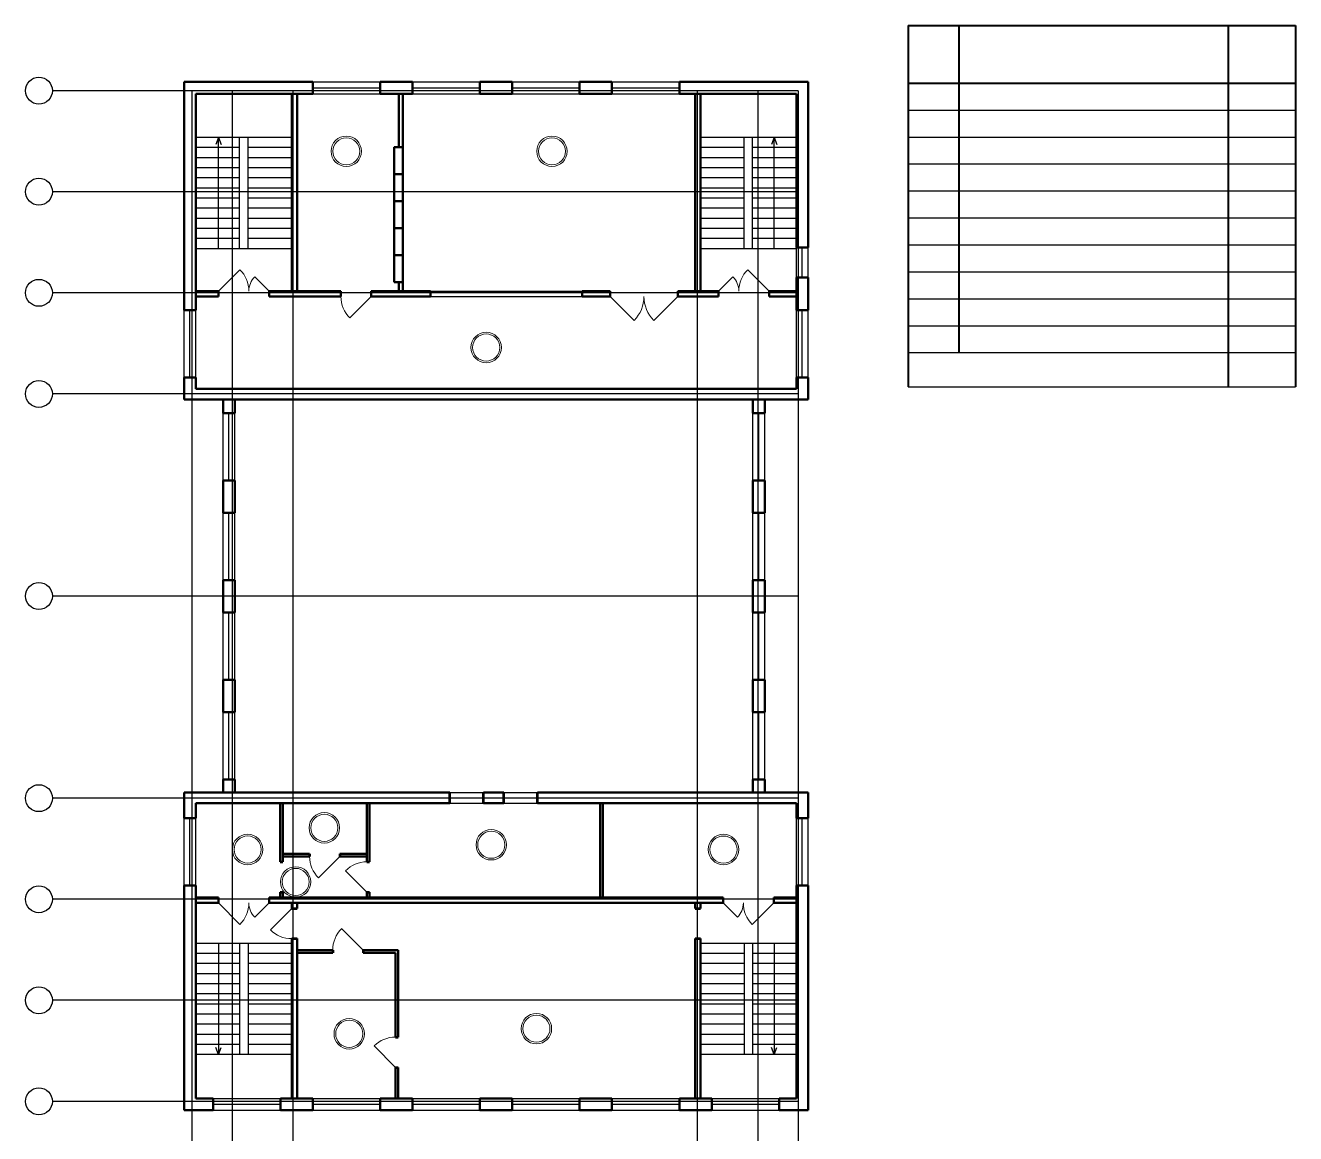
# Model space of a CAD drawing. Header units: metres. Extents: x 0.2 to 41.7, y 0.2 to 55.8.
# Drawn here: x 3.43 to 41.14, y 22.9 to 55.8 of the extents above; entities that cross this region are included whole.
import ezdxf

# ---------------------------------------------------------------- set-up
doc = ezdxf.new("R2010")
doc.units = ezdxf.units.M
doc.linetypes.add('ACAD_ISO04W100', pattern=[30, 24, -3, 0, -3])
doc.layers.add('Двери', color=250, linetype='Continuous', lineweight=5)
doc.layers.add('Стены', color=7, linetype='Continuous', lineweight=50)
for name, color, linetype in [('Окна', 127, 'Continuous'), ('Оси', 30, 'Continuous'), ('Осн надпись', 7, 'Continuous'), ('размеры оси', 163, 'Continuous')]:
    doc.layers.add(name, color=color, linetype=linetype)

msp = doc.modelspace()

# ---------------------------------------------------------------- linework, layer by layer
at = {"color": 0, "linetype": 'ByBlock', "lineweight": 40}
for p, q in [((29.64, 55.796), (41.14, 55.796)), ((29.64, 55.796), (29.64, 45.068)), ((31.14, 55.796), (31.14, 46.084)), ((39.14, 55.796), (39.14, 45.068)), ((41.14, 55.796), (41.14, 45.068)), ((29.64, 54.084), (41.14, 54.084))]:
    msp.add_line(p, q, dxfattribs=at)
at = {"color": 0, "linetype": 'ByBlock', "lineweight": -2}
for p, q in [((29.64, 53.284), (41.14, 53.284)), ((29.64, 52.484), (41.14, 52.484)), ((29.64, 51.684), (41.14, 51.684)), ((29.64, 50.884), (41.14, 50.884)), ((29.64, 50.084), (41.14, 50.084)), ((29.64, 49.284), (41.14, 49.284)), ((29.64, 48.484), (41.14, 48.484)), ((29.64, 47.684), (41.14, 47.684)), ((29.64, 46.884), (41.14, 46.884)), ((29.64, 46.084), (41.14, 46.084))]:
    msp.add_line(p, q, dxfattribs=at)
for p, q in [((11.341, 52.469), (8.491, 52.469)), ((9.168, 52.469), (9.09, 52.261)), ((9.168, 49.169), (9.168, 52.469)), ((9.168, 52.469), (9.246, 52.261)), ((9.791, 49.169), (9.791, 52.469)), ((10.041, 49.169), (10.041, 52.469)), ((26.321, 52.469), (23.471, 52.469)), ((24.771, 49.169), (24.771, 52.469)), ((25.021, 49.169), (25.021, 52.469)), ((25.661, 52.469), (25.584, 52.261)), ((25.661, 49.169), (25.661, 52.469)), ((25.661, 52.469), (25.739, 52.261)), ((9.791, 52.169), (8.491, 52.169)), ((11.341, 52.169), (10.041, 52.169)), ((24.771, 52.169), (23.471, 52.169)), ((26.321, 52.169), (25.021, 52.169)), ((9.791, 51.869), (8.491, 51.869)), ((11.341, 51.869), (10.041, 51.869)), ((24.771, 51.869), (23.471, 51.869)), ((26.321, 51.869), (25.021, 51.869)), ((9.791, 51.569), (8.491, 51.569)), ((11.341, 51.569), (10.041, 51.569)), ((24.771, 51.569), (23.471, 51.569)), ((26.321, 51.569), (25.021, 51.569)), ((9.791, 51.269), (8.491, 51.269)), ((9.791, 50.969), (8.491, 50.969)), ((11.341, 51.269), (10.041, 51.269)), ((11.341, 50.969), (10.041, 50.969)), ((24.771, 51.269), (23.471, 51.269)), ((24.771, 50.969), (23.471, 50.969)), ((26.321, 51.269), (25.021, 51.269)), ((26.321, 50.969), (25.021, 50.969)), ((9.791, 50.669), (8.491, 50.669)), ((11.341, 50.669), (10.041, 50.669)), ((24.771, 50.669), (23.471, 50.669)), ((26.321, 50.669), (25.021, 50.669)), ((9.791, 50.369), (8.491, 50.369)), ((11.341, 50.369), (10.041, 50.369)), ((24.771, 50.369), (23.471, 50.369)), ((26.321, 50.369), (25.021, 50.369)), ((9.791, 50.069), (8.491, 50.069)), ((11.341, 50.069), (10.041, 50.069)), ((24.771, 50.069), (23.471, 50.069)), ((26.321, 50.069), (25.021, 50.069)), ((9.791, 49.769), (8.491, 49.769)), ((9.791, 49.469), (8.491, 49.469)), ((11.341, 49.769), (10.041, 49.769)), ((11.341, 49.469), (10.041, 49.469)), ((24.771, 49.769), (23.471, 49.769)), ((24.771, 49.469), (23.471, 49.469)), ((26.321, 49.769), (25.021, 49.769)), ((26.321, 49.469), (25.021, 49.469)), ((11.341, 49.169), (8.491, 49.169)), ((26.321, 49.169), (23.471, 49.169)), ((11.341, 28.549), (8.491, 28.549)), ((9.168, 28.549), (9.168, 25.249)), ((9.791, 28.549), (9.791, 25.249)), ((10.041, 28.549), (10.041, 25.249)), ((26.321, 28.549), (23.471, 28.549)), ((24.771, 28.549), (24.771, 25.249)), ((25.021, 28.549), (25.021, 25.249)), ((25.661, 28.549), (25.661, 25.249)), ((9.791, 28.249), (8.491, 28.249)), ((9.791, 27.949), (8.491, 27.949)), ((11.341, 28.249), (10.041, 28.249)), ((11.341, 27.949), (10.041, 27.949)), ((24.771, 28.249), (23.471, 28.249)), ((24.771, 27.949), (23.471, 27.949)), ((26.321, 28.249), (25.021, 28.249)), ((26.321, 27.949), (25.021, 27.949)), ((9.791, 27.649), (8.491, 27.649)), ((11.341, 27.649), (10.041, 27.649)), ((24.771, 27.649), (23.471, 27.649)), ((26.321, 27.649), (25.021, 27.649)), ((9.791, 27.349), (8.491, 27.349)), ((11.341, 27.349), (10.041, 27.349)), ((24.771, 27.349), (23.471, 27.349)), ((26.321, 27.349), (25.021, 27.349)), ((9.791, 27.049), (8.491, 27.049)), ((11.341, 27.049), (10.041, 27.049)), ((24.771, 27.049), (23.471, 27.049)), ((26.321, 27.049), (25.021, 27.049)), ((9.791, 26.749), (8.491, 26.749)), ((9.791, 26.449), (8.491, 26.449)), ((11.341, 26.749), (10.041, 26.749)), ((11.341, 26.449), (10.041, 26.449)), ((24.771, 26.749), (23.471, 26.749)), ((24.771, 26.449), (23.471, 26.449)), ((26.321, 26.749), (25.021, 26.749)), ((26.321, 26.449), (25.021, 26.449)), ((9.791, 26.149), (8.491, 26.149)), ((11.341, 26.149), (10.041, 26.149)), ((24.771, 26.149), (23.471, 26.149)), ((26.321, 26.149), (25.021, 26.149)), ((9.791, 25.849), (8.491, 25.849)), ((11.341, 25.849), (10.041, 25.849)), ((24.771, 25.849), (23.471, 25.849)), ((26.321, 25.849), (25.021, 25.849)), ((9.791, 25.549), (8.491, 25.549)), ((9.168, 25.249), (9.09, 25.457)), ((9.168, 25.249), (9.246, 25.457)), ((11.341, 25.549), (10.041, 25.549)), ((24.771, 25.549), (23.471, 25.549)), ((26.321, 25.549), (25.021, 25.549)), ((25.661, 25.249), (25.584, 25.457)), ((25.661, 25.249), (25.739, 25.457)), ((11.341, 25.249), (8.491, 25.249)), ((26.321, 25.249), (23.471, 25.249))]:
    msp.add_line(p, q)
at = {"lineweight": 30}
for p, q in [((15.456, 47.909), (19.956, 47.909)), ((15.456, 47.749), (19.956, 47.749)), ((16.031, 33.029), (17.031, 33.029)), ((16.031, 32.869), (17.031, 32.869)), ((17.631, 33.029), (18.631, 33.029)), ((17.631, 32.869), (18.631, 32.869)), ((16.031, 32.709), (17.031, 32.709)), ((17.631, 32.709), (18.631, 32.709))]:
    msp.add_line(p, q, dxfattribs=at)
at = {"lineweight": 53}
for p, q in [((16.031, 32.709), (16.031, 33.029)), ((17.031, 32.709), (17.031, 33.029)), ((17.631, 32.709), (17.631, 33.029)), ((18.631, 32.709), (18.631, 33.029)), ((10.991, 30.969), (11.071, 30.969)), ((11.871, 31.209), (11.871, 31.129)), ((12.771, 31.209), (12.771, 31.129)), ((13.571, 30.969), (13.651, 30.969)), ((10.991, 30.069), (11.071, 30.069)), ((13.571, 30.069), (13.651, 30.069)), ((11.341, 29.589), (11.501, 29.589)), ((23.311, 29.589), (23.471, 29.589)), ((11.341, 28.689), (11.501, 28.689)), ((23.311, 28.689), (23.471, 28.689)), ((12.556, 28.349), (12.556, 28.269)), ((13.456, 28.349), (13.456, 28.269)), ((14.421, 25.769), (14.501, 25.769)), ((14.421, 24.869), (14.501, 24.869))]:
    msp.add_line(p, q, dxfattribs=at)
at = {"color": 40}
msp.add_line((17.631, 32.859), (17.031, 32.859), dxfattribs=at)
at = {"color": 7, "linetype": 'Continuous', "lineweight": 13}
for centre, radius in [((12.958, 52.06), 0.452), ((12.958, 52.06), 0.402), ((19.064, 52.06), 0.452), ((19.064, 52.06), 0.402), ((17.112, 46.236), 0.452), ((17.112, 46.236), 0.402), ((12.306, 31.979), 0.452), ((12.306, 31.979), 0.402), ((10.029, 31.336), 0.452), ((10.029, 31.336), 0.402), ((17.262, 31.476), 0.452), ((17.262, 31.476), 0.402), ((24.156, 31.334), 0.452), ((24.156, 31.334), 0.402), ((11.454, 30.373), 0.452), ((11.454, 30.373), 0.402), ((18.603, 26.017), 0.452), ((18.603, 26.017), 0.402), ((13.046, 25.865), 0.452), ((13.046, 25.865), 0.402)]:
    msp.add_circle(centre, radius, dxfattribs=at)
at = {"layer": 'Двери'}
for p, q in [((9.166, 47.909), (9.803, 48.546)), ((10.666, 47.909), (10.242, 48.333)), ((24.011, 47.909), (24.436, 48.333)), ((25.511, 47.909), (24.875, 48.546)), ((13.701, 47.749), (13.065, 47.113)), ((20.796, 47.749), (21.503, 47.042)), ((22.796, 47.749), (22.089, 47.042)), ((8.371, 32.079), (8.371, 32.709)), ((12.771, 31.129), (12.135, 30.493)), ((13.571, 30.069), (12.935, 30.706)), ((9.166, 29.749), (9.803, 29.113)), ((10.666, 29.749), (10.242, 29.325)), ((11.341, 29.589), (10.705, 28.953)), ((24.146, 29.749), (24.571, 29.325)), ((25.646, 29.749), (25.01, 29.113)), ((13.456, 28.349), (12.82, 28.986)), ((14.421, 24.869), (13.785, 25.506))]:
    msp.add_line(p, q, dxfattribs=at)
for centre, radius, start, end in [((9.166, 47.909), 0.9, 0, 45), ((10.666, 47.909), 0.6, 135, 180), ((24.011, 47.909), 0.6, 0, 45), ((25.511, 47.909), 0.9, 135, 180), ((13.701, 47.749), 0.9, 180, 225), ((20.796, 47.749), 1, 315, 0), ((22.796, 47.749), 1, 180, 225), ((12.771, 31.129), 0.9, 180, 225), ((13.571, 30.069), 0.9, 90, 135), ((9.166, 29.749), 0.9, 315, 0), ((10.666, 29.749), 0.6, 180, 225), ((24.146, 29.749), 0.6, 315, 0), ((25.646, 29.749), 0.9, 180, 225), ((11.341, 29.589), 0.9, 225, 270), ((13.456, 28.349), 0.9, 135, 180), ((14.421, 24.869), 0.9, 90, 135)]:
    msp.add_arc(centre, radius, start, end, dxfattribs=at)
at = {"layer": 'Окна'}
for p, q in [((11.966, 54.119), (13.966, 54.119)), ((11.966, 53.944), (13.966, 53.944)), ((14.926, 54.119), (16.926, 54.119)), ((14.926, 53.944), (16.926, 53.944)), ((17.886, 54.119), (19.886, 54.119)), ((17.886, 53.944), (19.886, 53.944)), ((20.846, 54.119), (22.846, 54.119)), ((20.846, 53.944), (22.846, 53.944)), ((11.966, 53.769), (13.966, 53.769)), ((14.926, 53.769), (16.926, 53.769)), ((17.886, 53.769), (19.886, 53.769)), ((20.846, 53.769), (22.846, 53.769)), ((26.321, 48.309), (26.321, 49.209)), ((26.496, 48.309), (26.496, 49.209)), ((26.671, 48.309), (26.671, 49.209)), ((8.141, 45.349), (8.141, 47.349)), ((8.316, 45.349), (8.316, 47.349)), ((8.491, 45.349), (8.491, 47.349)), ((26.321, 45.349), (26.321, 47.349)), ((26.496, 45.349), (26.496, 47.349)), ((26.671, 45.349), (26.671, 47.349)), ((9.301, 42.289), (9.301, 44.289)), ((9.476, 42.289), (9.476, 44.289)), ((9.651, 42.289), (9.651, 44.289)), ((25.031, 42.289), (25.031, 44.289)), ((25.206, 42.289), (25.206, 44.289)), ((25.381, 42.289), (25.381, 44.289)), ((9.301, 39.329), (9.301, 41.329)), ((9.476, 39.329), (9.476, 41.329)), ((9.651, 39.329), (9.651, 41.329)), ((25.031, 39.329), (25.031, 41.329)), ((25.206, 39.329), (25.206, 41.329)), ((25.381, 39.329), (25.381, 41.329)), ((9.301, 36.369), (9.301, 38.369)), ((9.476, 36.369), (9.476, 38.369)), ((9.651, 36.369), (9.651, 38.369)), ((25.031, 36.369), (25.031, 38.369)), ((25.206, 36.369), (25.206, 38.369)), ((25.381, 36.369), (25.381, 38.369)), ((9.301, 33.409), (9.301, 35.409)), ((9.476, 33.409), (9.476, 35.409)), ((9.651, 33.409), (9.651, 35.409)), ((25.031, 33.409), (25.031, 35.409)), ((25.206, 33.409), (25.206, 35.409)), ((25.381, 33.409), (25.381, 35.409)), ((8.141, 30.269), (8.141, 32.269)), ((8.316, 30.269), (8.316, 32.269)), ((8.491, 30.269), (8.491, 32.269)), ((26.321, 30.269), (26.321, 32.269)), ((26.496, 30.269), (26.496, 32.269)), ((26.671, 30.269), (26.671, 32.269)), ((9.006, 23.949), (11.006, 23.949)), ((9.006, 23.774), (11.006, 23.774)), ((11.966, 23.949), (13.966, 23.949)), ((11.966, 23.774), (13.966, 23.774)), ((14.926, 23.949), (16.926, 23.949)), ((14.926, 23.774), (16.926, 23.774)), ((17.886, 23.949), (19.886, 23.949)), ((17.886, 23.774), (19.886, 23.774)), ((20.846, 23.949), (22.846, 23.949)), ((20.846, 23.774), (22.846, 23.774)), ((23.806, 23.949), (25.806, 23.949)), ((23.806, 23.774), (25.806, 23.774)), ((9.006, 23.599), (11.006, 23.599)), ((11.966, 23.599), (13.966, 23.599)), ((14.926, 23.599), (16.926, 23.599)), ((17.886, 23.599), (19.886, 23.599)), ((20.846, 23.599), (22.846, 23.599)), ((23.806, 23.599), (25.806, 23.599))]:
    msp.add_line(p, q, dxfattribs=at)
at = {"layer": 'Оси', "linetype": 'ACAD_ISO04W100', "ltscale": 40}
for p, q in [((26.371, 53.859), (4.233, 53.859)), ((8.371, 53.859), (8.371, 18.919)), ((9.571, 53.859), (9.571, 18.919)), ((11.371, 53.859), (11.371, 18.919)), ((23.371, 53.859), (23.371, 18.919)), ((25.171, 53.859), (25.171, 18.919)), ((26.371, 53.859), (26.371, 18.919)), ((26.371, 50.859), (4.233, 50.859)), ((26.371, 47.859), (4.233, 47.859)), ((26.371, 44.859), (4.233, 44.859)), ((26.371, 38.859), (4.233, 38.859)), ((26.371, 32.859), (4.233, 32.859)), ((26.371, 29.859), (4.233, 29.859)), ((26.371, 26.859), (4.233, 26.859)), ((26.371, 23.859), (4.233, 23.859))]:
    msp.add_line(p, q, dxfattribs=at)
at = {"layer": 'Осн надпись', "ltscale": 40}
for centre in [(3.833, 53.859), (3.833, 50.859), (3.833, 47.859), (3.833, 44.859), (3.833, 38.859), (3.833, 32.859), (3.833, 29.859), (3.833, 26.859), (3.833, 23.859)]:
    msp.add_circle(centre, 0.4, dxfattribs=at)
at = {"layer": 'размеры оси', "color": 7, "lineweight": 30}
msp.add_line((29.64, 45.068), (41.14, 45.068), dxfattribs=at)
at = {"layer": 'Стены'}
for p, q in [((11.966, 54.119), (8.141, 54.119)), ((8.141, 47.349), (8.141, 54.119)), ((11.966, 54.119), (11.966, 53.769)), ((14.926, 54.119), (13.966, 54.119)), ((13.966, 54.119), (13.966, 53.769)), ((14.926, 54.119), (14.926, 53.769)), ((17.886, 54.119), (16.926, 54.119)), ((16.926, 54.119), (16.926, 53.769)), ((17.886, 54.119), (17.886, 53.769)), ((20.846, 54.119), (19.886, 54.119)), ((19.886, 54.119), (19.886, 53.769)), ((20.846, 54.119), (20.846, 53.769)), ((26.671, 54.119), (22.846, 54.119)), ((22.846, 54.119), (22.846, 53.769)), ((26.671, 54.119), (26.671, 49.209)), ((11.966, 53.769), (8.491, 53.769)), ((8.491, 47.349), (8.491, 53.769)), ((8.491, 49.619), (8.491, 53.769)), ((11.341, 47.909), (11.341, 53.769)), ((11.501, 47.909), (11.501, 53.769)), ((14.926, 53.769), (13.966, 53.769)), ((14.521, 52.179), (14.521, 53.769)), ((14.641, 47.909), (14.641, 53.769)), ((17.886, 53.769), (16.926, 53.769)), ((20.846, 53.769), (19.886, 53.769)), ((26.321, 53.769), (22.846, 53.769)), ((23.311, 47.909), (23.311, 53.769)), ((23.471, 47.909), (23.471, 53.769)), ((26.321, 53.769), (26.321, 49.619)), ((26.321, 49.209), (26.321, 53.769)), ((26.321, 49.209), (26.671, 49.209)), ((26.321, 47.349), (26.321, 48.309)), ((26.321, 48.309), (26.671, 48.309)), ((26.671, 48.309), (26.671, 47.349)), ((9.166, 47.909), (8.491, 47.909)), ((9.166, 47.909), (9.166, 47.749)), ((12.801, 47.909), (10.666, 47.909)), ((10.666, 47.909), (10.666, 47.749)), ((12.801, 47.909), (12.801, 47.749)), ((15.456, 47.909), (13.701, 47.909)), ((13.701, 47.909), (13.701, 47.749)), ((14.521, 47.909), (14.521, 48.179)), ((15.456, 47.909), (15.456, 47.749)), ((20.796, 47.909), (19.956, 47.909)), ((19.956, 47.909), (19.956, 47.749)), ((20.796, 47.909), (20.796, 47.749)), ((24.011, 47.909), (22.796, 47.909)), ((22.796, 47.909), (22.796, 47.749)), ((24.011, 47.909), (24.011, 47.749)), ((26.321, 47.909), (25.511, 47.909)), ((25.511, 47.909), (25.511, 47.749)), ((9.166, 47.749), (8.491, 47.749)), ((12.801, 47.749), (10.666, 47.749)), ((15.456, 47.749), (13.701, 47.749)), ((20.796, 47.749), (19.956, 47.749)), ((24.011, 47.749), (22.796, 47.749)), ((26.321, 47.749), (25.511, 47.749)), ((8.141, 47.349), (8.491, 47.349)), ((26.321, 47.349), (26.671, 47.349)), ((8.141, 44.689), (8.141, 45.349)), ((8.141, 45.349), (8.491, 45.349)), ((8.491, 45.009), (8.491, 45.349)), ((26.321, 45.009), (26.321, 45.349)), ((26.321, 45.349), (26.671, 45.349)), ((26.671, 45.349), (26.671, 44.689)), ((8.491, 45.009), (26.321, 45.009)), ((8.141, 44.689), (26.671, 44.689)), ((9.301, 44.289), (9.301, 44.689)), ((9.651, 44.289), (9.651, 44.689)), ((25.031, 44.289), (25.031, 44.689)), ((25.381, 44.289), (25.381, 44.689)), ((9.651, 44.289), (9.301, 44.289)), ((25.381, 44.289), (25.031, 44.289)), ((9.301, 41.329), (9.301, 42.289)), ((9.301, 42.289), (9.301, 41.329)), ((9.651, 42.289), (9.301, 42.289)), ((9.651, 41.329), (9.651, 42.289)), ((9.651, 42.289), (9.651, 41.329)), ((25.031, 41.329), (25.031, 42.289)), ((25.031, 42.289), (25.031, 41.329)), ((25.381, 42.289), (25.031, 42.289)), ((25.381, 41.329), (25.381, 42.289)), ((25.381, 42.289), (25.381, 41.329)), ((9.651, 41.329), (9.301, 41.329)), ((25.381, 41.329), (25.031, 41.329)), ((9.301, 38.369), (9.301, 39.329)), ((9.301, 39.329), (9.301, 38.369)), ((9.651, 39.329), (9.301, 39.329)), ((9.651, 38.369), (9.651, 39.329)), ((9.651, 39.329), (9.651, 38.369)), ((25.031, 38.369), (25.031, 39.329)), ((25.031, 39.329), (25.031, 38.369)), ((25.381, 39.329), (25.031, 39.329)), ((25.381, 38.369), (25.381, 39.329)), ((25.381, 39.329), (25.381, 38.369)), ((9.651, 38.369), (9.301, 38.369)), ((25.381, 38.369), (25.031, 38.369)), ((9.301, 35.409), (9.301, 36.369)), ((9.301, 36.369), (9.301, 35.409)), ((9.651, 36.369), (9.301, 36.369)), ((9.651, 35.409), (9.651, 36.369)), ((9.651, 36.369), (9.651, 35.409)), ((25.031, 35.409), (25.031, 36.369)), ((25.031, 36.369), (25.031, 35.409)), ((25.381, 36.369), (25.031, 36.369)), ((25.381, 35.409), (25.381, 36.369)), ((25.381, 36.369), (25.381, 35.409)), ((9.651, 35.409), (9.301, 35.409)), ((25.381, 35.409), (25.031, 35.409)), ((9.301, 33.029), (9.301, 33.409)), ((9.651, 33.409), (9.301, 33.409)), ((9.651, 33.029), (9.651, 33.409)), ((25.031, 33.029), (25.031, 33.409)), ((25.381, 33.409), (25.031, 33.409)), ((25.381, 33.029), (25.381, 33.409)), ((8.141, 33.029), (16.031, 33.029)), ((8.141, 33.029), (8.141, 32.269)), ((17.031, 33.029), (17.631, 33.029)), ((17.031, 33.029), (17.631, 33.029)), ((18.631, 33.029), (26.671, 33.029)), ((26.671, 32.269), (26.671, 33.029)), ((8.491, 32.709), (16.031, 32.709)), ((8.491, 32.709), (8.491, 32.269)), ((10.991, 32.709), (10.991, 30.969)), ((11.071, 32.709), (11.071, 30.969)), ((13.571, 32.709), (13.571, 30.969)), ((13.651, 32.709), (13.651, 30.969)), ((17.031, 32.709), (17.631, 32.709)), ((17.031, 32.709), (17.631, 32.709)), ((18.631, 32.709), (26.321, 32.709)), ((20.491, 32.709), (20.491, 29.909)), ((20.571, 32.709), (20.571, 29.909)), ((26.321, 32.709), (26.321, 32.269)), ((8.141, 32.269), (8.491, 32.269)), ((26.321, 32.269), (26.671, 32.269)), ((11.071, 31.209), (11.871, 31.209)), ((11.071, 31.129), (11.871, 31.129)), ((12.771, 31.209), (13.571, 31.209)), ((12.771, 31.129), (13.571, 31.129)), ((8.141, 30.269), (8.141, 23.599)), ((8.141, 30.269), (8.491, 30.269)), ((8.491, 30.269), (8.491, 23.949)), ((26.321, 30.269), (26.321, 23.949)), ((26.321, 30.269), (26.671, 30.269)), ((26.671, 23.599), (26.671, 30.269)), ((8.491, 29.909), (9.166, 29.909)), ((9.166, 29.749), (9.166, 29.909)), ((10.666, 29.909), (24.146, 29.909)), ((10.666, 29.749), (10.666, 29.909)), ((10.991, 30.069), (10.991, 29.909)), ((11.071, 30.069), (11.071, 29.909)), ((13.571, 30.069), (13.571, 29.909)), ((13.651, 30.069), (13.651, 29.909)), ((24.146, 29.749), (24.146, 29.909)), ((25.646, 29.909), (26.321, 29.909)), ((25.646, 29.749), (25.646, 29.909)), ((8.491, 29.749), (9.166, 29.749)), ((10.666, 29.749), (24.146, 29.749)), ((11.341, 29.749), (11.341, 29.589)), ((11.501, 29.749), (11.501, 29.589)), ((23.311, 29.749), (23.311, 29.589)), ((23.471, 29.749), (23.471, 29.589)), ((25.646, 29.749), (26.321, 29.749)), ((11.341, 28.689), (11.341, 23.949)), ((11.501, 28.689), (11.501, 23.949)), ((23.311, 28.689), (23.311, 23.949)), ((23.471, 28.689), (23.471, 23.949)), ((11.501, 28.349), (12.556, 28.349)), ((13.456, 28.349), (14.501, 28.349)), ((14.501, 28.349), (14.501, 25.769)), ((8.491, 28.099), (8.491, 23.949)), ((11.501, 28.269), (12.556, 28.269)), ((13.456, 28.269), (14.421, 28.269)), ((14.421, 28.269), (14.421, 25.769)), ((26.321, 23.949), (26.321, 28.099)), ((14.421, 24.869), (14.421, 23.949)), ((14.501, 24.869), (14.501, 23.949)), ((9.006, 23.949), (8.491, 23.949)), ((9.006, 23.599), (9.006, 23.949)), ((11.966, 23.949), (11.006, 23.949)), ((11.006, 23.599), (11.006, 23.949)), ((11.966, 23.599), (11.966, 23.949)), ((14.926, 23.949), (13.966, 23.949)), ((13.966, 23.599), (13.966, 23.949)), ((14.926, 23.599), (14.926, 23.949)), ((17.886, 23.949), (16.926, 23.949)), ((16.926, 23.599), (16.926, 23.949)), ((17.886, 23.599), (17.886, 23.949)), ((20.846, 23.949), (19.886, 23.949)), ((19.886, 23.599), (19.886, 23.949)), ((20.846, 23.599), (20.846, 23.949)), ((23.806, 23.949), (22.846, 23.949)), ((22.846, 23.599), (22.846, 23.949)), ((23.806, 23.599), (23.806, 23.949)), ((26.321, 23.949), (25.806, 23.949)), ((25.806, 23.599), (25.806, 23.949)), ((9.006, 23.599), (8.141, 23.599)), ((11.966, 23.599), (11.006, 23.599)), ((14.926, 23.599), (13.966, 23.599)), ((17.886, 23.599), (16.926, 23.599)), ((20.846, 23.599), (19.886, 23.599)), ((23.806, 23.599), (22.846, 23.599)), ((26.671, 23.599), (25.806, 23.599))]:
    msp.add_line(p, q, dxfattribs=at)
for points in [[(14.381, 51.379), (14.641, 51.379), (14.641, 52.179), (14.381, 52.179)], [(14.381, 50.579), (14.641, 50.579), (14.641, 51.379), (14.381, 51.379)], [(14.381, 49.779), (14.641, 49.779), (14.641, 50.579), (14.381, 50.579)], [(14.381, 48.979), (14.641, 48.979), (14.641, 49.779), (14.381, 49.779)], [(14.381, 48.179), (14.641, 48.179), (14.641, 48.979), (14.381, 48.979)]]:
    msp.add_3dface(points, dxfattribs=at)

doc.saveas('drawing.dxf')
